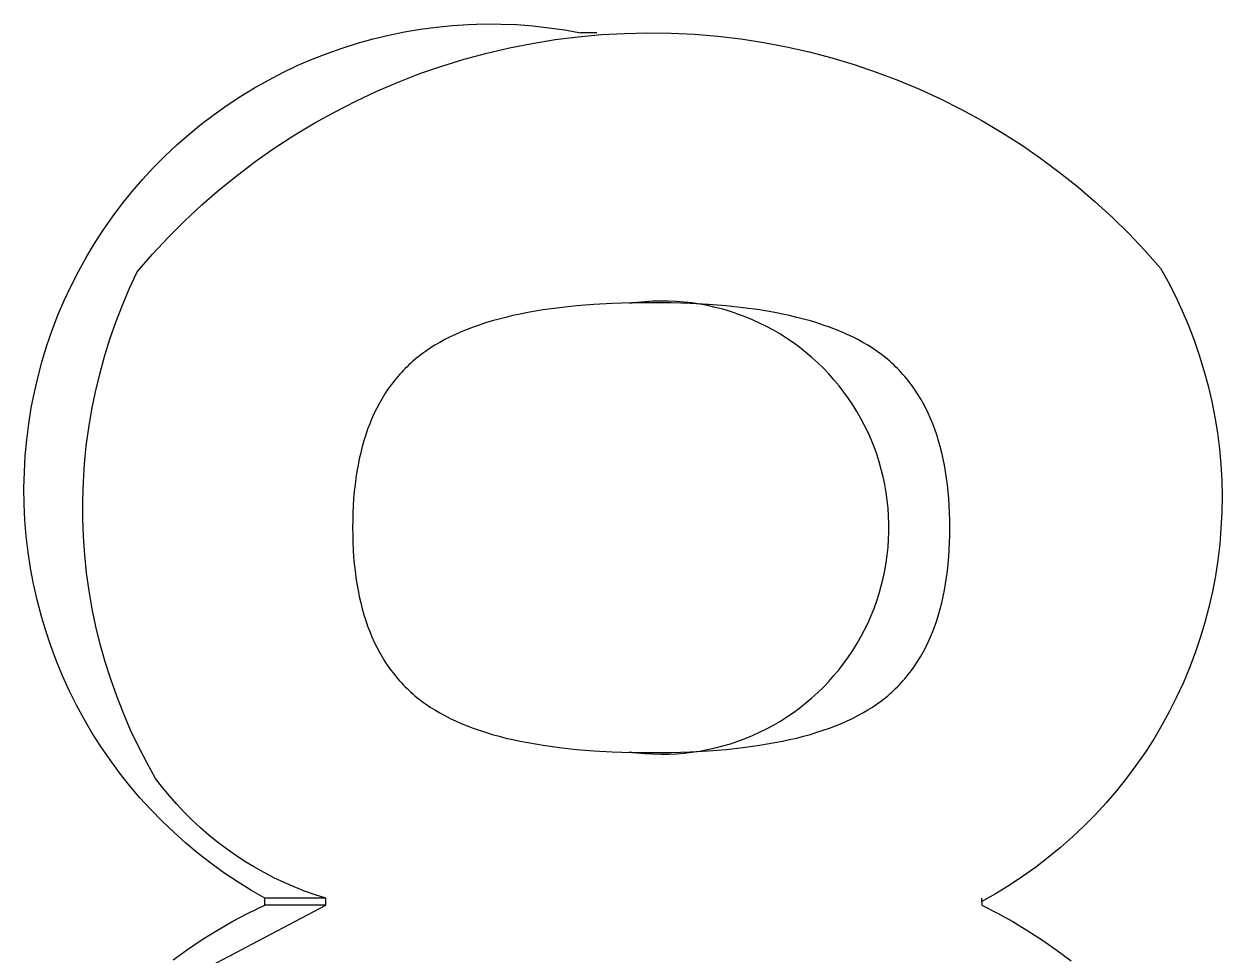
# Model space of a CAD drawing. Header units: millimetres. Extents: x -1421 to 3505, y -683 to 2759.
# Drawn here: x 2043.988 to 2045.172, y 2342.879 to 2343.799 of the extents above; entities that cross this region are included whole.
import ezdxf

# ---------------------------------------------------------------- set-up
doc = ezdxf.new("R2010")
doc.units = ezdxf.units.MM
doc.header["$MEASUREMENT"] = 0
doc.layers.add('Utwórz2D linie widoczne', color=7, linetype='Continuous', true_color=0x000000)

msp = doc.modelspace()

# ---------------------------------------------------------------- linework, layer by layer
at = {"layer": 'Utwórz2D linie widoczne'}
for p, q in [((2044.3957, 2343.7961), (2044.4116, 2343.7977)), ((2044.4116, 2343.7977), (2044.4274, 2343.7987)), ((2044.4274, 2343.7987), (2044.4433, 2343.7992)), ((2044.4433, 2343.7992), (2044.4593, 2343.7991)), ((2044.4593, 2343.7991), (2044.4751, 2343.7985)), ((2044.4751, 2343.7985), (2044.491, 2343.7973)), ((2044.491, 2343.7973), (2044.5068, 2343.7955)), ((2044.3179, 2343.7802), (2044.3332, 2343.7845)), ((2044.3332, 2343.7845), (2044.3487, 2343.7882)), ((2044.3487, 2343.7882), (2044.3643, 2343.7914)), ((2044.3643, 2343.7914), (2044.38, 2343.794)), ((2044.38, 2343.794), (2044.3957, 2343.7961)), ((2044.5068, 2343.7955), (2044.5226, 2343.7933)), ((2044.513, 2343.7837), (2044.5358, 2343.7866)), ((2044.5226, 2343.7933), (2044.5382, 2343.7905)), ((2044.5358, 2343.7866), (2044.5587, 2343.7887)), ((2044.5542, 2343.7905), (2044.5382, 2343.7905)), ((2044.5587, 2343.7887), (2044.5817, 2343.7899)), ((2044.5817, 2343.7899), (2044.6047, 2343.7904)), ((2044.6047, 2343.7904), (2044.6277, 2343.7901)), ((2044.6277, 2343.7901), (2044.6506, 2343.789)), ((2044.6506, 2343.789), (2044.6736, 2343.7871)), ((2044.6736, 2343.7871), (2044.6964, 2343.7844)), ((2044.6964, 2343.7844), (2044.7191, 2343.7809)), ((2044.2877, 2343.7701), (2044.3027, 2343.7754)), ((2044.3027, 2343.7754), (2044.3179, 2343.7802)), ((2044.4454, 2343.7704), (2044.4678, 2343.7756)), ((2044.4678, 2343.7756), (2044.4903, 2343.78)), ((2044.4903, 2343.78), (2044.513, 2343.7837)), ((2044.7191, 2343.7809), (2044.7417, 2343.7766)), ((2044.7417, 2343.7766), (2044.7641, 2343.7715)), ((2044.2583, 2343.758), (2044.2729, 2343.7643)), ((2044.2729, 2343.7643), (2044.2877, 2343.7701)), ((2044.4012, 2343.7576), (2044.4232, 2343.7644)), ((2044.4232, 2343.7644), (2044.4454, 2343.7704)), ((2044.7641, 2343.7715), (2044.7864, 2343.7657)), ((2044.7864, 2343.7657), (2044.8084, 2343.7591)), ((2044.2298, 2343.7438), (2044.244, 2343.7511)), ((2044.244, 2343.7511), (2044.2583, 2343.758)), ((2044.358, 2343.7418), (2044.3795, 2343.7501)), ((2044.3795, 2343.7501), (2044.4012, 2343.7576)), ((2044.8084, 2343.7591), (2044.8302, 2343.7517)), ((2044.8302, 2343.7517), (2044.8517, 2343.7436)), ((2044.216, 2343.736), (2044.2298, 2343.7438)), ((2044.3369, 2343.7328), (2044.358, 2343.7418)), ((2044.8517, 2343.7436), (2044.8729, 2343.7348)), ((2044.1891, 2343.719), (2044.2024, 2343.7277)), ((2044.2024, 2343.7277), (2044.216, 2343.736)), ((2044.316, 2343.723), (2044.3369, 2343.7328)), ((2044.8729, 2343.7348), (2044.8938, 2343.7252)), ((2044.1761, 2343.7098), (2044.1891, 2343.719)), ((2044.2956, 2343.7125), (2044.316, 2343.723)), ((2044.8938, 2343.7252), (2044.9144, 2343.7148)), ((2044.9144, 2343.7148), (2044.9346, 2343.7038)), ((2044.1635, 2343.7001), (2044.1761, 2343.7098)), ((2044.2755, 2343.7014), (2044.2956, 2343.7125)), ((2044.9346, 2343.7038), (2044.9543, 2343.6921)), ((2044.1392, 2343.6796), (2044.1512, 2343.6901)), ((2044.1512, 2343.6901), (2044.1635, 2343.7001)), ((2044.2558, 2343.6895), (2044.2755, 2343.7014)), ((2044.9543, 2343.6921), (2044.9737, 2343.6797)), ((2044.1276, 2343.6687), (2044.1392, 2343.6796)), ((2044.2365, 2343.677), (2044.2558, 2343.6895)), ((2044.9737, 2343.6797), (2044.9926, 2343.6667)), ((2044.1164, 2343.6574), (2044.1276, 2343.6687)), ((2044.2177, 2343.6638), (2044.2365, 2343.677)), ((2044.9926, 2343.6667), (2045.0111, 2343.6529)), ((2044.1056, 2343.6457), (2044.1164, 2343.6574)), ((2044.1993, 2343.6499), (2044.2177, 2343.6638)), ((2044.0952, 2343.6337), (2044.1056, 2343.6457)), ((2044.1814, 2343.6355), (2044.1993, 2343.6499)), ((2045.0111, 2343.6529), (2045.0291, 2343.6386)), ((2044.0852, 2343.6213), (2044.0952, 2343.6337)), ((2044.1641, 2343.6204), (2044.1814, 2343.6355)), ((2045.0291, 2343.6386), (2045.0465, 2343.6236)), ((2044.0757, 2343.6086), (2044.0852, 2343.6213)), ((2044.1473, 2343.6047), (2044.1641, 2343.6204)), ((2045.0465, 2343.6236), (2045.0635, 2343.6081)), ((2044.0666, 2343.5955), (2044.0757, 2343.6086)), ((2045.0635, 2343.6081), (2045.0799, 2343.592)), ((2044.0579, 2343.5822), (2044.0666, 2343.5955)), ((2044.131, 2343.5884), (2044.1473, 2343.6047)), ((2044.1153, 2343.5716), (2044.131, 2343.5884)), ((2045.0799, 2343.592), (2045.0957, 2343.5753)), ((2044.0498, 2343.5685), (2044.0579, 2343.5822)), ((2044.1002, 2343.5543), (2044.1153, 2343.5716)), ((2045.0957, 2343.5753), (2045.1109, 2343.558)), ((2044.0421, 2343.5546), (2044.0498, 2343.5685)), ((2044.0348, 2343.5404), (2044.0421, 2343.5546)), ((2044.0926, 2343.538), (2044.1002, 2343.5543)), ((2045.1109, 2343.558), (2045.1185, 2343.5443)), ((2044.0281, 2343.526), (2044.0348, 2343.5404)), ((2044.0856, 2343.5214), (2044.0926, 2343.538)), ((2045.1185, 2343.5443), (2045.1257, 2343.5302)), ((2044.0219, 2343.5114), (2044.0281, 2343.526)), ((2044.594, 2343.524), (2044.5863, 2343.523)), ((2044.6017, 2343.5247), (2044.594, 2343.524)), ((2044.6095, 2343.5252), (2044.6017, 2343.5247)), ((2044.6173, 2343.5254), (2044.6095, 2343.5252)), ((2044.625, 2343.5253), (2044.6173, 2343.5254)), ((2044.6328, 2343.525), (2044.625, 2343.5253)), ((2044.6405, 2343.5243), (2044.6328, 2343.525)), ((2044.6482, 2343.5235), (2044.6405, 2343.5243)), ((2045.1257, 2343.5302), (2045.1324, 2343.5159)), ((2044.0791, 2343.5047), (2044.0856, 2343.5214)), ((2044.4786, 2343.5125), (2044.4714, 2343.511)), ((2044.486, 2343.514), (2044.4786, 2343.5125)), ((2044.5013, 2343.5166), (2044.486, 2343.514)), ((2044.5172, 2343.5188), (2044.5013, 2343.5166)), ((2044.534, 2343.5206), (2044.5172, 2343.5188)), ((2044.5514, 2343.522), (2044.534, 2343.5206)), ((2044.5695, 2343.523), (2044.5514, 2343.522)), ((2044.5884, 2343.5236), (2044.5695, 2343.523)), ((2044.6079, 2343.5238), (2044.5884, 2343.5236)), ((2044.6275, 2343.5236), (2044.6079, 2343.5238)), ((2044.6464, 2343.523), (2044.6275, 2343.5236)), ((2044.6646, 2343.522), (2044.6464, 2343.523)), ((2044.6559, 2343.5223), (2044.6482, 2343.5235)), ((2044.6635, 2343.5209), (2044.6559, 2343.5223)), ((2044.6711, 2343.5192), (2044.6635, 2343.5209)), ((2044.682, 2343.5206), (2044.6646, 2343.522)), ((2044.6786, 2343.5173), (2044.6711, 2343.5192)), ((2044.6861, 2343.5151), (2044.6786, 2343.5173)), ((2044.6988, 2343.5188), (2044.682, 2343.5206)), ((2044.6935, 2343.5126), (2044.6861, 2343.5151)), ((2044.7007, 2343.5099), (2044.6935, 2343.5126)), ((2044.7148, 2343.5166), (2044.6988, 2343.5188)), ((2044.7301, 2343.514), (2044.7148, 2343.5166)), ((2044.7375, 2343.5125), (2044.7301, 2343.514)), ((2044.7447, 2343.511), (2044.7375, 2343.5125)), ((2045.1324, 2343.5159), (2045.1386, 2343.5014)), ((2044.0162, 2343.4965), (2044.0219, 2343.5114)), ((2044.0732, 2343.4877), (2044.0791, 2343.5047)), ((2044.4381, 2343.5017), (2044.432, 2343.4996)), ((2044.4444, 2343.5038), (2044.4381, 2343.5017)), ((2044.4509, 2343.5057), (2044.4444, 2343.5038)), ((2044.4576, 2343.5076), (2044.4509, 2343.5057)), ((2044.4644, 2343.5093), (2044.4576, 2343.5076)), ((2044.4714, 2343.511), (2044.4644, 2343.5093)), ((2044.7079, 2343.5069), (2044.7007, 2343.5099)), ((2044.715, 2343.5037), (2044.7079, 2343.5069)), ((2044.7219, 2343.5003), (2044.715, 2343.5037)), ((2044.7517, 2343.5093), (2044.7447, 2343.511)), ((2044.7585, 2343.5076), (2044.7517, 2343.5093)), ((2044.7652, 2343.5057), (2044.7585, 2343.5076)), ((2044.7716, 2343.5038), (2044.7652, 2343.5057)), ((2044.7779, 2343.5017), (2044.7716, 2343.5038)), ((2044.7841, 2343.4996), (2044.7779, 2343.5017)), ((2045.1386, 2343.5014), (2045.1442, 2343.4867)), ((2044.011, 2343.4815), (2044.0162, 2343.4965)), ((2044.4093, 2343.49), (2044.4041, 2343.4873)), ((2044.4147, 2343.4925), (2044.4093, 2343.49)), ((2044.4203, 2343.495), (2044.4147, 2343.4925)), ((2044.4261, 2343.4973), (2044.4203, 2343.495)), ((2044.432, 2343.4996), (2044.4261, 2343.4973)), ((2044.7288, 2343.4966), (2044.7219, 2343.5003)), ((2044.7355, 2343.4927), (2044.7288, 2343.4966)), ((2044.742, 2343.4885), (2044.7355, 2343.4927)), ((2044.7484, 2343.4841), (2044.742, 2343.4885)), ((2044.79, 2343.4973), (2044.7841, 2343.4996)), ((2044.7958, 2343.495), (2044.79, 2343.4973)), ((2044.8014, 2343.4925), (2044.7958, 2343.495)), ((2044.8068, 2343.49), (2044.8014, 2343.4925)), ((2044.812, 2343.4873), (2044.8068, 2343.49)), ((2044.0063, 2343.4663), (2044.011, 2343.4815)), ((2044.0678, 2343.4705), (2044.0732, 2343.4877)), ((2044.3895, 2343.4788), (2044.385, 2343.4757)), ((2044.3942, 2343.4817), (2044.3895, 2343.4788)), ((2044.3991, 2343.4846), (2044.3942, 2343.4817)), ((2044.4041, 2343.4873), (2044.3991, 2343.4846)), ((2044.7547, 2343.4795), (2044.7484, 2343.4841)), ((2044.7608, 2343.4747), (2044.7547, 2343.4795)), ((2044.817, 2343.4846), (2044.812, 2343.4873)), ((2044.8219, 2343.4817), (2044.817, 2343.4846)), ((2044.8266, 2343.4788), (2044.8219, 2343.4817)), ((2044.8311, 2343.4757), (2044.8266, 2343.4788)), ((2045.1442, 2343.4867), (2045.1494, 2343.4718)), ((2044.0022, 2343.4509), (2044.0063, 2343.4663)), ((2044.0631, 2343.4532), (2044.0678, 2343.4705)), ((2044.3725, 2343.4659), (2044.3705, 2343.4641)), ((2044.3745, 2343.4676), (2044.3725, 2343.4659)), ((2044.3765, 2343.4693), (2044.3745, 2343.4676)), ((2044.3786, 2343.471), (2044.3765, 2343.4693)), ((2044.3807, 2343.4726), (2044.3786, 2343.471)), ((2044.3829, 2343.4742), (2044.3807, 2343.4726)), ((2044.385, 2343.4757), (2044.3829, 2343.4742)), ((2044.7667, 2343.4697), (2044.7608, 2343.4747)), ((2044.7724, 2343.4645), (2044.7667, 2343.4697)), ((2044.8354, 2343.4726), (2044.8311, 2343.4757)), ((2044.8375, 2343.471), (2044.8354, 2343.4726)), ((2044.8396, 2343.4693), (2044.8375, 2343.471)), ((2044.8416, 2343.4676), (2044.8396, 2343.4693)), ((2044.8436, 2343.4659), (2044.8416, 2343.4676)), ((2044.8456, 2343.4641), (2044.8436, 2343.4659)), ((2045.1494, 2343.4718), (2045.154, 2343.4568)), ((2044.0589, 2343.4357), (2044.0631, 2343.4532)), ((2044.3611, 2343.4549), (2044.3594, 2343.4529)), ((2044.363, 2343.4568), (2044.3611, 2343.4549)), ((2044.3648, 2343.4587), (2044.363, 2343.4568)), ((2044.3667, 2343.4605), (2044.3648, 2343.4587)), ((2044.3686, 2343.4624), (2044.3667, 2343.4605)), ((2044.3705, 2343.4641), (2044.3686, 2343.4624)), ((2044.778, 2343.459), (2044.7724, 2343.4645)), ((2044.7834, 2343.4534), (2044.778, 2343.459)), ((2044.7885, 2343.4476), (2044.7834, 2343.4534)), ((2044.8475, 2343.4624), (2044.8456, 2343.4641)), ((2044.8494, 2343.4605), (2044.8475, 2343.4624)), ((2044.8512, 2343.4587), (2044.8494, 2343.4605)), ((2044.8531, 2343.4568), (2044.8512, 2343.4587)), ((2044.8549, 2343.4549), (2044.8531, 2343.4568)), ((2044.8566, 2343.4529), (2044.8549, 2343.4549)), ((2045.154, 2343.4568), (2045.1581, 2343.4416)), ((2043.9986, 2343.4354), (2044.0022, 2343.4509)), ((2044.351, 2343.4426), (2044.3479, 2343.4383)), ((2044.3526, 2343.4447), (2044.351, 2343.4426)), ((2044.3543, 2343.4468), (2044.3526, 2343.4447)), ((2044.3559, 2343.4489), (2044.3543, 2343.4468)), ((2044.3576, 2343.4509), (2044.3559, 2343.4489)), ((2044.3594, 2343.4529), (2044.3576, 2343.4509)), ((2044.7935, 2343.4417), (2044.7885, 2343.4476)), ((2044.7982, 2343.4355), (2044.7935, 2343.4417)), ((2044.8584, 2343.4509), (2044.8566, 2343.4529)), ((2044.8601, 2343.4489), (2044.8584, 2343.4509)), ((2044.8617, 2343.4468), (2044.8601, 2343.4489)), ((2044.8634, 2343.4447), (2044.8617, 2343.4468)), ((2044.865, 2343.4426), (2044.8634, 2343.4447)), ((2044.8681, 2343.4383), (2044.865, 2343.4426)), ((2045.1581, 2343.4416), (2045.1617, 2343.4262)), ((2043.9955, 2343.4198), (2043.9986, 2343.4354)), ((2044.0553, 2343.4181), (2044.0589, 2343.4357)), ((2044.3449, 2343.4338), (2044.3421, 2343.4292)), ((2044.3479, 2343.4383), (2044.3449, 2343.4338)), ((2044.8028, 2343.4292), (2044.7982, 2343.4355)), ((2044.871, 2343.4338), (2044.8681, 2343.4383)), ((2044.8739, 2343.4292), (2044.871, 2343.4338)), ((2043.993, 2343.4041), (2043.9955, 2343.4198)), ((2044.0523, 2343.4003), (2044.0553, 2343.4181)), ((2044.3368, 2343.4195), (2044.3343, 2343.4145)), ((2044.3394, 2343.4244), (2044.3368, 2343.4195)), ((2044.3421, 2343.4292), (2044.3394, 2343.4244)), ((2044.8071, 2343.4228), (2044.8028, 2343.4292)), ((2044.8112, 2343.4162), (2044.8071, 2343.4228)), ((2044.8766, 2343.4244), (2044.8739, 2343.4292)), ((2044.8791, 2343.4195), (2044.8766, 2343.4244)), ((2044.8816, 2343.4145), (2044.8791, 2343.4195)), ((2045.1617, 2343.4262), (2045.1648, 2343.4107)), ((2044.332, 2343.4094), (2044.3299, 2343.4041)), ((2044.3343, 2343.4145), (2044.332, 2343.4094)), ((2044.8151, 2343.4094), (2044.8112, 2343.4162)), ((2044.8187, 2343.4026), (2044.8151, 2343.4094)), ((2044.8839, 2343.4094), (2044.8816, 2343.4145)), ((2044.8861, 2343.4041), (2044.8839, 2343.4094)), ((2045.1648, 2343.4107), (2045.1673, 2343.3952)), ((2043.991, 2343.3883), (2043.993, 2343.4041)), ((2044.0499, 2343.3825), (2044.0523, 2343.4003)), ((2044.3278, 2343.3987), (2044.3259, 2343.3931)), ((2044.3299, 2343.4041), (2044.3278, 2343.3987)), ((2044.8221, 2343.3956), (2044.8187, 2343.4026)), ((2044.8252, 2343.3885), (2044.8221, 2343.3956)), ((2044.8881, 2343.3987), (2044.8861, 2343.4041)), ((2044.89, 2343.3931), (2044.8881, 2343.3987)), ((2045.1673, 2343.3952), (2045.1692, 2343.3795)), ((2043.9895, 2343.3725), (2043.991, 2343.3883)), ((2044.0482, 2343.3646), (2044.0499, 2343.3825)), ((2044.3241, 2343.3874), (2044.3225, 2343.3816)), ((2044.3259, 2343.3931), (2044.3241, 2343.3874)), ((2044.8281, 2343.3813), (2044.8252, 2343.3885)), ((2044.8918, 2343.3874), (2044.89, 2343.3931)), ((2044.8934, 2343.3816), (2044.8918, 2343.3874)), ((2043.9887, 2343.3566), (2043.9895, 2343.3725)), ((2044.321, 2343.3756), (2044.3196, 2343.3696)), ((2044.3225, 2343.3816), (2044.321, 2343.3756)), ((2044.8307, 2343.374), (2044.8281, 2343.3813)), ((2044.8331, 2343.3666), (2044.8307, 2343.374)), ((2044.8949, 2343.3756), (2044.8934, 2343.3816)), ((2044.8963, 2343.3696), (2044.8949, 2343.3756)), ((2045.1692, 2343.3795), (2045.1706, 2343.3639)), ((2044.047, 2343.3467), (2044.0482, 2343.3646)), ((2044.3183, 2343.3633), (2044.3172, 2343.357)), ((2044.3196, 2343.3696), (2044.3183, 2343.3633)), ((2044.8352, 2343.3591), (2044.8331, 2343.3666)), ((2044.8371, 2343.3516), (2044.8352, 2343.3591)), ((2044.8976, 2343.3633), (2044.8963, 2343.3696)), ((2044.8987, 2343.357), (2044.8976, 2343.3633)), ((2045.1706, 2343.3639), (2045.1715, 2343.3481)), ((2043.9883, 2343.3407), (2043.9887, 2343.3566)), ((2044.0464, 2343.3287), (2044.047, 2343.3467)), ((2044.3162, 2343.3505), (2044.3154, 2343.3439)), ((2044.3172, 2343.357), (2044.3162, 2343.3505)), ((2044.8387, 2343.344), (2044.8371, 2343.3516)), ((2044.8997, 2343.3505), (2044.8987, 2343.357)), ((2044.9005, 2343.3439), (2044.8997, 2343.3505)), ((2045.1715, 2343.3481), (2045.1718, 2343.3324)), ((2043.9885, 2343.3248), (2043.9883, 2343.3407)), ((2044.3146, 2343.3371), (2044.314, 2343.3302)), ((2044.3154, 2343.3439), (2044.3146, 2343.3371)), ((2044.8401, 2343.3363), (2044.8387, 2343.344)), ((2044.8411, 2343.3286), (2044.8401, 2343.3363)), ((2044.9012, 2343.3371), (2044.9005, 2343.3439)), ((2044.9018, 2343.3302), (2044.9012, 2343.3371)), ((2043.9893, 2343.3089), (2043.9885, 2343.3248)), ((2044.0465, 2343.3107), (2044.0464, 2343.3287)), ((2044.3136, 2343.3232), (2044.3133, 2343.3161)), ((2044.314, 2343.3302), (2044.3136, 2343.3232)), ((2044.8419, 2343.3209), (2044.8411, 2343.3286)), ((2044.9023, 2343.3232), (2044.9018, 2343.3302)), ((2044.9026, 2343.3161), (2044.9023, 2343.3232)), ((2045.1718, 2343.3324), (2045.1716, 2343.3166)), ((2044.3133, 2343.3161), (2044.3131, 2343.3088)), ((2044.8425, 2343.3132), (2044.8419, 2343.3209)), ((2044.8427, 2343.3054), (2044.8425, 2343.3132)), ((2044.9028, 2343.3088), (2044.9026, 2343.3161)), ((2045.1716, 2343.3166), (2045.1708, 2343.3009)), ((2043.9906, 2343.293), (2043.9893, 2343.3089)), ((2044.0471, 2343.2927), (2044.0465, 2343.3107)), ((2044.3131, 2343.3088), (2044.313, 2343.3014)), ((2044.313, 2343.3014), (2044.3131, 2343.294)), ((2044.8427, 2343.2977), (2044.8427, 2343.3054)), ((2044.9029, 2343.3014), (2044.9028, 2343.3088)), ((2044.9028, 2343.294), (2044.9029, 2343.3014)), ((2045.1708, 2343.3009), (2045.1695, 2343.2851)), ((2043.9924, 2343.2772), (2043.9906, 2343.293)), ((2044.0484, 2343.2748), (2044.0471, 2343.2927)), ((2044.3131, 2343.294), (2044.3133, 2343.2867)), ((2044.8419, 2343.2821), (2044.8425, 2343.2899)), ((2044.8425, 2343.2899), (2044.8427, 2343.2977)), ((2044.9026, 2343.2867), (2044.9028, 2343.294)), ((2043.9948, 2343.2615), (2043.9924, 2343.2772)), ((2044.3133, 2343.2867), (2044.3136, 2343.2796)), ((2044.3136, 2343.2796), (2044.314, 2343.2726)), ((2044.8411, 2343.2744), (2044.8419, 2343.2821)), ((2044.9018, 2343.2726), (2044.9023, 2343.2796)), ((2044.9023, 2343.2796), (2044.9026, 2343.2867)), ((2045.1695, 2343.2851), (2045.1677, 2343.2695)), ((2044.0502, 2343.2569), (2044.0484, 2343.2748)), ((2044.314, 2343.2726), (2044.3146, 2343.2657)), ((2044.3146, 2343.2657), (2044.3154, 2343.259)), ((2044.8387, 2343.2591), (2044.8401, 2343.2667)), ((2044.8401, 2343.2667), (2044.8411, 2343.2744)), ((2044.9005, 2343.259), (2044.9012, 2343.2657)), ((2044.9012, 2343.2657), (2044.9018, 2343.2726)), ((2045.1677, 2343.2695), (2045.1653, 2343.2539)), ((2043.9977, 2343.2459), (2043.9948, 2343.2615)), ((2044.0527, 2343.2391), (2044.0502, 2343.2569)), ((2044.3154, 2343.259), (2044.3162, 2343.2524)), ((2044.3162, 2343.2524), (2044.3172, 2343.2459)), ((2044.8371, 2343.2515), (2044.8387, 2343.2591)), ((2044.8987, 2343.2459), (2044.8997, 2343.2524)), ((2044.8997, 2343.2524), (2044.9005, 2343.259)), ((2045.1653, 2343.2539), (2045.1623, 2343.2384)), ((2044.0012, 2343.2303), (2043.9977, 2343.2459)), ((2044.3172, 2343.2459), (2044.3183, 2343.2396)), ((2044.8331, 2343.2365), (2044.8352, 2343.244)), ((2044.8352, 2343.244), (2044.8371, 2343.2515)), ((2044.8976, 2343.2396), (2044.8987, 2343.2459)), ((2044.0052, 2343.215), (2044.0012, 2343.2303)), ((2044.0558, 2343.2214), (2044.0527, 2343.2391)), ((2044.3183, 2343.2396), (2044.3196, 2343.2334)), ((2044.3196, 2343.2334), (2044.321, 2343.2273)), ((2044.8281, 2343.2218), (2044.8307, 2343.2291)), ((2044.8307, 2343.2291), (2044.8331, 2343.2365)), ((2044.8949, 2343.2273), (2044.8963, 2343.2334)), ((2044.8963, 2343.2334), (2044.8976, 2343.2396)), ((2045.1623, 2343.2384), (2045.1588, 2343.2231)), ((2044.0594, 2343.2038), (2044.0558, 2343.2214)), ((2044.321, 2343.2273), (2044.3225, 2343.2213)), ((2044.3225, 2343.2213), (2044.3241, 2343.2155)), ((2044.8252, 2343.2146), (2044.8281, 2343.2218)), ((2044.8918, 2343.2155), (2044.8934, 2343.2213)), ((2044.8934, 2343.2213), (2044.8949, 2343.2273)), ((2045.1588, 2343.2231), (2045.1548, 2343.2078)), ((2044.0098, 2343.1997), (2044.0052, 2343.215)), ((2044.3241, 2343.2155), (2044.3259, 2343.2099)), ((2044.3259, 2343.2099), (2044.3278, 2343.2043)), ((2044.8187, 2343.2005), (2044.8221, 2343.2075)), ((2044.8221, 2343.2075), (2044.8252, 2343.2146)), ((2044.8881, 2343.2043), (2044.89, 2343.2099)), ((2044.89, 2343.2099), (2044.8918, 2343.2155)), ((2045.1548, 2343.2078), (2045.1503, 2343.1927)), ((2044.0148, 2343.1846), (2044.0098, 2343.1997)), ((2044.0637, 2343.1863), (2044.0594, 2343.2038)), ((2044.3278, 2343.2043), (2044.3299, 2343.1989)), ((2044.3299, 2343.1989), (2044.332, 2343.1936)), ((2044.332, 2343.1936), (2044.3343, 2343.1885)), ((2044.8112, 2343.1869), (2044.8151, 2343.1936)), ((2044.8151, 2343.1936), (2044.8187, 2343.2005)), ((2044.8816, 2343.1885), (2044.8839, 2343.1936)), ((2044.8839, 2343.1936), (2044.8861, 2343.1989)), ((2044.8861, 2343.1989), (2044.8881, 2343.2043)), ((2045.1503, 2343.1927), (2045.1452, 2343.1778)), ((2044.0204, 2343.1697), (2044.0148, 2343.1846)), ((2044.0685, 2343.169), (2044.0637, 2343.1863)), ((2044.3343, 2343.1885), (2044.3368, 2343.1835)), ((2044.3368, 2343.1835), (2044.3394, 2343.1786)), ((2044.8071, 2343.1803), (2044.8112, 2343.1869)), ((2044.8766, 2343.1786), (2044.8791, 2343.1835)), ((2044.8791, 2343.1835), (2044.8816, 2343.1885)), ((2044.0265, 2343.155), (2044.0204, 2343.1697)), ((2044.074, 2343.1518), (2044.0685, 2343.169)), ((2044.3394, 2343.1786), (2044.3421, 2343.1739)), ((2044.3421, 2343.1739), (2044.3449, 2343.1693)), ((2044.3449, 2343.1693), (2044.3479, 2343.1648)), ((2044.7982, 2343.1675), (2044.8028, 2343.1738)), ((2044.8028, 2343.1738), (2044.8071, 2343.1803)), ((2044.8681, 2343.1648), (2044.871, 2343.1693)), ((2044.871, 2343.1693), (2044.8739, 2343.1739)), ((2044.8739, 2343.1739), (2044.8766, 2343.1786)), ((2045.1452, 2343.1778), (2045.1396, 2343.1631)), ((2044.3479, 2343.1648), (2044.351, 2343.1605)), ((2044.351, 2343.1605), (2044.3526, 2343.1583)), ((2044.3526, 2343.1583), (2044.3543, 2343.1563)), ((2044.7885, 2343.1554), (2044.7935, 2343.1614)), ((2044.7935, 2343.1614), (2044.7982, 2343.1675)), ((2044.8617, 2343.1563), (2044.8634, 2343.1583)), ((2044.8634, 2343.1583), (2044.865, 2343.1605)), ((2044.865, 2343.1605), (2044.8681, 2343.1648)), ((2045.1396, 2343.1631), (2045.1336, 2343.1485)), ((2044.0331, 2343.1406), (2044.0265, 2343.155)), ((2044.08, 2343.1349), (2044.074, 2343.1518)), ((2044.3543, 2343.1563), (2044.3559, 2343.1542)), ((2044.3559, 2343.1542), (2044.3576, 2343.1522)), ((2044.3576, 2343.1522), (2044.3594, 2343.1502)), ((2044.3594, 2343.1502), (2044.3611, 2343.1482)), ((2044.3611, 2343.1482), (2044.363, 2343.1463)), ((2044.363, 2343.1463), (2044.3648, 2343.1444)), ((2044.778, 2343.144), (2044.7834, 2343.1496)), ((2044.7834, 2343.1496), (2044.7885, 2343.1554)), ((2044.8512, 2343.1444), (2044.8531, 2343.1463)), ((2044.8531, 2343.1463), (2044.8549, 2343.1482)), ((2044.8549, 2343.1482), (2044.8566, 2343.1502)), ((2044.8566, 2343.1502), (2044.8584, 2343.1522)), ((2044.8584, 2343.1522), (2044.8601, 2343.1542)), ((2044.8601, 2343.1542), (2044.8617, 2343.1563)), ((2045.1336, 2343.1485), (2045.127, 2343.1342)), ((2044.0402, 2343.1263), (2044.0331, 2343.1406)), ((2044.0865, 2343.1181), (2044.08, 2343.1349)), ((2044.3648, 2343.1444), (2044.3667, 2343.1426)), ((2044.3667, 2343.1426), (2044.3686, 2343.1408)), ((2044.3686, 2343.1408), (2044.3705, 2343.139)), ((2044.3705, 2343.139), (2044.3725, 2343.1372)), ((2044.3725, 2343.1372), (2044.3745, 2343.1355)), ((2044.3745, 2343.1355), (2044.3765, 2343.1338)), ((2044.3765, 2343.1338), (2044.3786, 2343.1322)), ((2044.7667, 2343.1334), (2044.7724, 2343.1386)), ((2044.7724, 2343.1386), (2044.778, 2343.144)), ((2044.8375, 2343.1322), (2044.8396, 2343.1338)), ((2044.8396, 2343.1338), (2044.8416, 2343.1355)), ((2044.8416, 2343.1355), (2044.8436, 2343.1372)), ((2044.8436, 2343.1372), (2044.8456, 2343.139)), ((2044.8456, 2343.139), (2044.8475, 2343.1408)), ((2044.8475, 2343.1408), (2044.8494, 2343.1426)), ((2044.8494, 2343.1426), (2044.8512, 2343.1444)), ((2045.127, 2343.1342), (2045.1199, 2343.1201)), ((2044.0478, 2343.1123), (2044.0402, 2343.1263)), ((2044.3786, 2343.1322), (2044.3829, 2343.1289)), ((2044.3829, 2343.1289), (2044.385, 2343.1274)), ((2044.385, 2343.1274), (2044.3895, 2343.1243)), ((2044.3895, 2343.1243), (2044.3942, 2343.1214)), ((2044.7484, 2343.1189), (2044.7547, 2343.1236)), ((2044.7547, 2343.1236), (2044.7608, 2343.1284)), ((2044.7608, 2343.1284), (2044.7667, 2343.1334)), ((2044.8219, 2343.1214), (2044.8266, 2343.1243)), ((2044.8266, 2343.1243), (2044.8311, 2343.1274)), ((2044.8311, 2343.1274), (2044.8354, 2343.1305)), ((2044.8354, 2343.1305), (2044.8375, 2343.1322)), ((2044.0558, 2343.0986), (2044.0478, 2343.1123)), ((2044.0936, 2343.1016), (2044.0865, 2343.1181)), ((2044.3942, 2343.1214), (2044.3991, 2343.1185)), ((2044.3991, 2343.1185), (2044.4041, 2343.1158)), ((2044.4041, 2343.1158), (2044.4093, 2343.1131)), ((2044.4093, 2343.1131), (2044.4147, 2343.1106)), ((2044.4147, 2343.1106), (2044.4203, 2343.1081)), ((2044.7288, 2343.1065), (2044.7355, 2343.1104)), ((2044.7355, 2343.1104), (2044.742, 2343.1146)), ((2044.742, 2343.1146), (2044.7484, 2343.1189)), ((2044.7958, 2343.1081), (2044.8014, 2343.1106)), ((2044.8014, 2343.1106), (2044.8068, 2343.1131)), ((2044.8068, 2343.1131), (2044.812, 2343.1158)), ((2044.812, 2343.1158), (2044.817, 2343.1185)), ((2044.817, 2343.1185), (2044.8219, 2343.1214)), ((2045.1199, 2343.1201), (2045.1123, 2343.1063)), ((2044.0643, 2343.0852), (2044.0558, 2343.0986)), ((2044.1013, 2343.0854), (2044.0936, 2343.1016)), ((2044.4203, 2343.1081), (2044.4261, 2343.1058)), ((2044.4261, 2343.1058), (2044.432, 2343.1035)), ((2044.432, 2343.1035), (2044.4381, 2343.1013)), ((2044.4381, 2343.1013), (2044.4444, 2343.0993)), ((2044.4444, 2343.0993), (2044.4509, 2343.0973)), ((2044.7079, 2343.0961), (2044.715, 2343.0993)), ((2044.715, 2343.0993), (2044.7219, 2343.1028)), ((2044.7219, 2343.1028), (2044.7288, 2343.1065)), ((2044.7652, 2343.0973), (2044.7716, 2343.0993)), ((2044.7716, 2343.0993), (2044.7779, 2343.1013)), ((2044.7779, 2343.1013), (2044.7841, 2343.1035)), ((2044.7841, 2343.1035), (2044.79, 2343.1058)), ((2044.79, 2343.1058), (2044.7958, 2343.1081)), ((2045.1123, 2343.1063), (2045.1043, 2343.0927)), ((2044.4509, 2343.0973), (2044.4576, 2343.0955)), ((2044.4576, 2343.0955), (2044.4644, 2343.0937)), ((2044.4644, 2343.0937), (2044.4714, 2343.0921)), ((2044.4714, 2343.0921), (2044.4786, 2343.0905)), ((2044.4786, 2343.0905), (2044.486, 2343.0891)), ((2044.486, 2343.0891), (2044.5013, 2343.0865)), ((2044.5013, 2343.0865), (2044.5172, 2343.0843)), ((2044.6786, 2343.0858), (2044.6861, 2343.088)), ((2044.6861, 2343.088), (2044.6935, 2343.0905)), ((2044.6935, 2343.0905), (2044.7007, 2343.0932)), ((2044.6988, 2343.0843), (2044.7148, 2343.0865)), ((2044.7007, 2343.0932), (2044.7079, 2343.0961)), ((2044.7148, 2343.0865), (2044.7301, 2343.0891)), ((2044.7301, 2343.0891), (2044.7375, 2343.0905)), ((2044.7375, 2343.0905), (2044.7447, 2343.0921)), ((2044.7447, 2343.0921), (2044.7517, 2343.0937)), ((2044.7517, 2343.0937), (2044.7585, 2343.0955)), ((2044.7585, 2343.0955), (2044.7652, 2343.0973)), ((2045.1043, 2343.0927), (2045.0958, 2343.0795)), ((2044.0733, 2343.072), (2044.0643, 2343.0852)), ((2044.1096, 2343.0694), (2044.1013, 2343.0854)), ((2044.5172, 2343.0843), (2044.534, 2343.0825)), ((2044.534, 2343.0825), (2044.5514, 2343.0811)), ((2044.5514, 2343.0811), (2044.5695, 2343.0801)), ((2044.5695, 2343.0801), (2044.5884, 2343.0795)), ((2044.5863, 2343.0801), (2044.594, 2343.0791)), ((2044.5884, 2343.0795), (2044.6079, 2343.0793)), ((2044.594, 2343.0791), (2044.6017, 2343.0784)), ((2044.6017, 2343.0784), (2044.6095, 2343.0779)), ((2044.6079, 2343.0793), (2044.6275, 2343.0795)), ((2044.6095, 2343.0779), (2044.6173, 2343.0777)), ((2044.6173, 2343.0777), (2044.625, 2343.0778)), ((2044.625, 2343.0778), (2044.6328, 2343.0781)), ((2044.6275, 2343.0795), (2044.6464, 2343.0801)), ((2044.6328, 2343.0781), (2044.6405, 2343.0787)), ((2044.6405, 2343.0787), (2044.6482, 2343.0796)), ((2044.6464, 2343.0801), (2044.6646, 2343.0811)), ((2044.6482, 2343.0796), (2044.6559, 2343.0808)), ((2044.6559, 2343.0808), (2044.6635, 2343.0822)), ((2044.6635, 2343.0822), (2044.6711, 2343.0839)), ((2044.6646, 2343.0811), (2044.682, 2343.0825)), ((2044.6711, 2343.0839), (2044.6786, 2343.0858)), ((2044.682, 2343.0825), (2044.6988, 2343.0843)), ((2045.0958, 2343.0795), (2045.0868, 2343.0665)), ((2044.0828, 2343.0592), (2044.0733, 2343.072)), ((2044.1183, 2343.0537), (2044.1096, 2343.0694)), ((2045.0868, 2343.0665), (2045.0774, 2343.0539)), ((2044.0926, 2343.0468), (2044.0828, 2343.0592)), ((2044.125, 2343.0449), (2044.1183, 2343.0537)), ((2045.0774, 2343.0539), (2045.0676, 2343.0415)), ((2044.1029, 2343.0346), (2044.0926, 2343.0468)), ((2044.132, 2343.0364), (2044.125, 2343.0449)), ((2045.0676, 2343.0415), (2045.0573, 2343.0296)), ((2044.1136, 2343.0229), (2044.1029, 2343.0346)), ((2044.1392, 2343.0282), (2044.132, 2343.0364)), ((2044.1468, 2343.0201), (2044.1392, 2343.0282)), ((2045.0573, 2343.0296), (2045.0467, 2343.018)), ((2044.1247, 2343.0115), (2044.1136, 2343.0229)), ((2044.1546, 2343.0124), (2044.1468, 2343.0201)), ((2045.0467, 2343.018), (2045.0356, 2343.0068)), ((2044.1362, 2343.0005), (2044.1247, 2343.0115)), ((2044.1627, 2343.0049), (2044.1546, 2343.0124)), ((2044.171, 2342.9977), (2044.1627, 2343.0049)), ((2045.0356, 2343.0068), (2045.0241, 2342.9959)), ((2044.1481, 2342.9899), (2044.1362, 2343.0005)), ((2044.1795, 2342.9908), (2044.171, 2342.9977)), ((2045.0241, 2342.9959), (2045.0123, 2342.9855)), ((2044.1603, 2342.9797), (2044.1481, 2342.9899)), ((2044.1729, 2342.97), (2044.1603, 2342.9797)), ((2044.1883, 2342.9841), (2044.1795, 2342.9908)), ((2044.1973, 2342.9778), (2044.1883, 2342.9841)), ((2045.0123, 2342.9855), (2045.0001, 2342.9755)), ((2044.1858, 2342.9606), (2044.1729, 2342.97)), ((2044.2065, 2342.9718), (2044.1973, 2342.9778)), ((2044.2159, 2342.9661), (2044.2065, 2342.9718)), ((2045.0001, 2342.9755), (2044.9876, 2342.9659)), ((2044.199, 2342.9518), (2044.1858, 2342.9606)), ((2044.2255, 2342.9607), (2044.2159, 2342.9661)), ((2044.2353, 2342.9556), (2044.2255, 2342.9607)), ((2044.9748, 2342.9568), (2044.9616, 2342.9481)), ((2044.9876, 2342.9659), (2044.9748, 2342.9568)), ((2044.2125, 2342.9434), (2044.199, 2342.9518)), ((2044.2452, 2342.9509), (2044.2353, 2342.9556)), ((2044.2553, 2342.9465), (2044.2452, 2342.9509)), ((2044.2655, 2342.9425), (2044.2553, 2342.9465)), ((2044.9616, 2342.9481), (2044.9482, 2342.9398)), ((2044.2263, 2342.9355), (2044.2125, 2342.9434)), ((2044.2864, 2342.9355), (2044.2263, 2342.9355)), ((2044.2263, 2342.9287), (2044.2263, 2342.9355)), ((2044.2759, 2342.9388), (2044.2655, 2342.9425)), ((2044.2864, 2342.9355), (2044.2759, 2342.9388)), ((2044.2864, 2342.9287), (2044.2864, 2342.9355)), ((2044.9482, 2342.9398), (2044.9345, 2342.9321)), ((2044.9345, 2342.9321), (2044.9345, 2342.9355)), ((2044.1666, 2342.8654), (2044.2864, 2342.9287)), ((2044.1948, 2342.9128), (2044.2104, 2342.921)), ((2044.2104, 2342.921), (2044.2263, 2342.9287)), ((2044.2864, 2342.9287), (2044.2263, 2342.9287)), ((2044.9345, 2342.9321), (2044.9345, 2342.9287)), ((2044.9345, 2342.9287), (2044.9499, 2342.9207)), ((2044.9499, 2342.9207), (2044.9651, 2342.9123)), ((2044.1795, 2342.904), (2044.1948, 2342.9128)), ((2044.9651, 2342.9123), (2044.98, 2342.9033)), ((2044.1645, 2342.8947), (2044.1795, 2342.904)), ((2044.98, 2342.9033), (2044.9946, 2342.8939)), ((2044.1356, 2342.8746), (2044.1499, 2342.8849)), ((2044.1499, 2342.8849), (2044.1645, 2342.8947)), ((2044.9946, 2342.8939), (2045.0088, 2342.8839)), ((2045.0088, 2342.8839), (2045.0227, 2342.8735))]:
    msp.add_line(p, q, dxfattribs=at)

doc.saveas('drawing.dxf')
